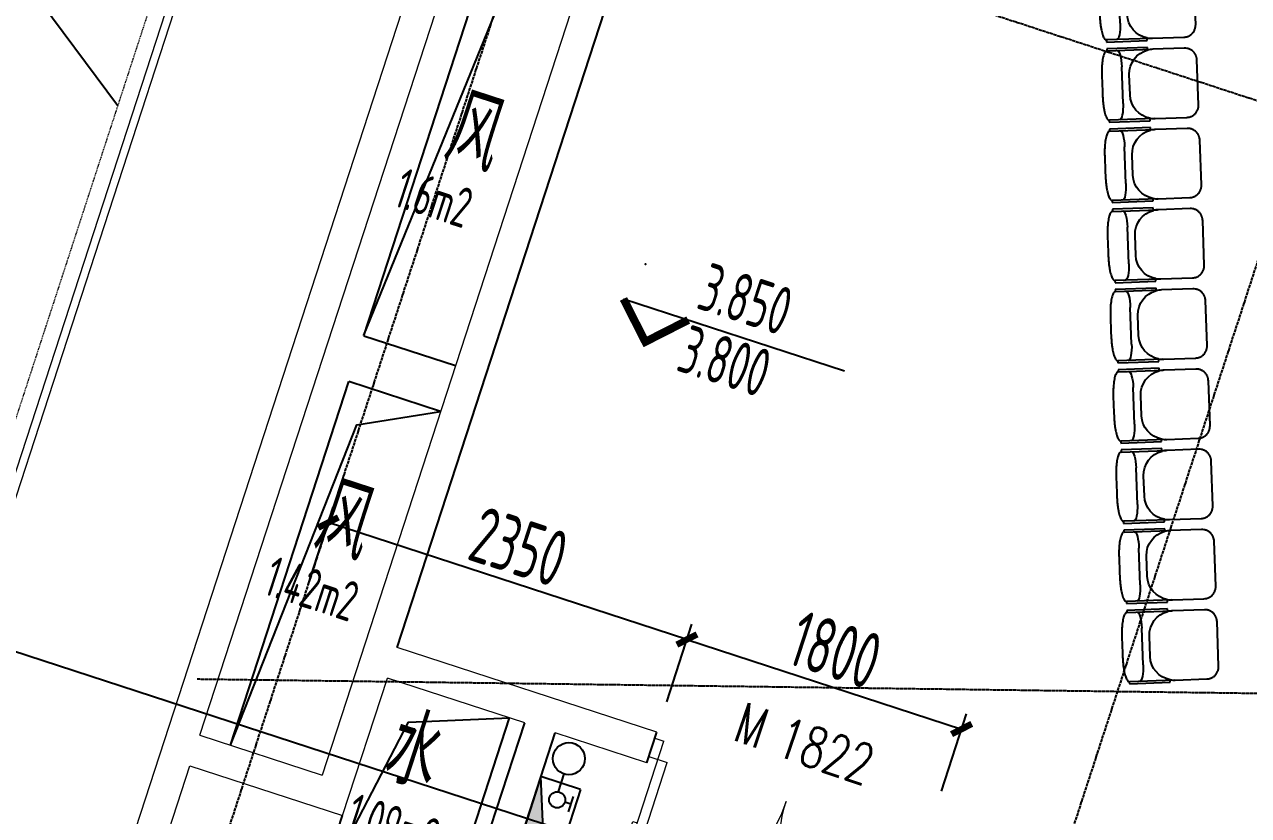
# Model space of a CAD drawing. Header units: millimetres. Extents: x 11515858 to 24947533, y -12784974 to -6116114.
# Drawn here: x 11834513 to 11842139, y -6349525 to -6344598 of the extents above; entities that cross this region are included whole.
import ezdxf
from ezdxf.enums import TextEntityAlignment as Align

# ---------------------------------------------------------------- set-up
doc = ezdxf.new("R2010")
doc.units = ezdxf.units.MM
doc.header["$LTSCALE"] = 10
for name, pattern in [('A2-RG-AXIS$0$CENTER', [2, 1.25, -0.25, 0.25, -0.25]), ('A2-RG-AXIS$0$DOTE', [2.4200000000000004, 2, -0.2, 0.02, -0.2]), ('A2-RI-F2$0$Overhead 1_16_', [2.5796875, 1.5875, -0.9921875])]:
    doc.linetypes.add(name, pattern=pattern)
for name, color, linetype in [('A2-RB-F2$0$A-DIMS-100', 1, 'Continuous'), ('A2-RD-F2$0$A-FURN-FIXT', 9, 'Continuous'), ('A2-RG-AXIS$0$A-GRID', 1, 'A2-RG-AXIS$0$CENTER'), ('A2-RI-F2$0$0P-FE-FH-P', 41, 'A2-RI-F2$0$YJdef_FE-FH_LINE_F'), ('A2-RI-F2$0$0P-FE-FH-V', 141, 'Continuous'), ('A2-RI-F2$0$0P-FE-HY', 141, 'Continuous'), ('A2-RI-F2$0$A-HOLE', 2, 'Continuous'), ('A2-RI-F2$0$A-STRS', 50, 'Continuous'), ('A2-RI-F2$0$A-SYMB', 4, 'Continuous'), ('A2-RI-F2$0$A-SYMB-AREA', 4, 'Continuous'), ('A2-RI-F2$0$A-SYMB-DOOR', 4, 'Continuous'), ('A2-RI-F2$0$A-SYMB-NAME', 4, 'Continuous'), ('A2-RI-F2$0$A-SYMB-VOID', 35, 'Continuous'), ('A2-RI-F2$0$WINDOW_TEXT', 7, 'Continuous')]:
    doc.layers.add(name, color=color, linetype=linetype)
for name, color, linetype, lineweight in [('A2-RI-F2$0$A-DOOR', 32, 'Continuous', 5), ('A2-RI-F2$0$A-FLOR-OVHD', 8, 'A2-RI-F2$0$Overhead 1_16_', 5), ('A2-RI-F2$0$A-FLOR-STRS', 2, 'Continuous', 5), ('A2-RI-F2$0$A-WALL', 7, 'Continuous', 5)]:
    doc.layers.add(name, color=color, linetype=linetype, lineweight=lineweight)
doc.styles.add('A2-RB-F2$0$XD2008', font='hzs.shx', dxfattribs={"width": 0.7, "bigfont": 'hztxt.shx'})
doc.styles.add('A2-RI-F2$0$ECADI', font='hzs.shx', dxfattribs={"width": 0.7, "bigfont": 'hztxt.shx'})
doc.styles.add('A2-RI-F2$0$ECADI-TXT', font='simplex.shx', dxfattribs={"bigfont": 'hztxt.shx'})
doc.styles.add('A2-RI-F2$0$hz1', font='hzs.shx', dxfattribs={"width": 0.75, "bigfont": 'hztxt.shx'})
doc.styles.add('A2-RI-F2$0$SIMPLEX', font='simplex.shx', dxfattribs={"width": 0.7})
doc.styles.add('A2-RI-F2$0$XD2008', font='hzs.shx', dxfattribs={"width": 0.7, "bigfont": 'hztxt.shx'})
doc.linetypes.add('A2-RI-F2$0$YJdef_FE-FH_LINE_F', pattern='A,4,-0.2,["F",A2-RI-F2$0$hz1,S=0.2,R=0,X=-0.1,Y=-0.1],-0.1', length=4.3)
doc.dimstyles.new('A2-RB-F2$0$XD100$0', dxfattribs={"dimscale": 100, "dimtxt": 3.5, "dimasz": 1, "dimexe": 1, "dimexo": 2, "dimgap": 0.5, "dimtad": 1, "dimdec": 0, "dimdsep": 46, "dimtxsty": 'A2-RB-F2$0$XD2008', "dimblk1": 'A2-RB-F2$0$_ArchTick', "dimblk2": 'A2-RB-F2$0$_ArchTick', "dimsah": 1, "dimcen": 2.5, "dimclrt": 4, "dimaunit": 1, "dimadec": 0, "dimazin": 0, "dimtfac": 1, "dimtdec": 0, "dimtix": 1, "dimtmove": 1, "dimatfit": 3, "dimfxl": 0, "dimtolj": 1, "dimtzin": 0, "dimarcsym": 0})

# ---------------------------------------------------------------- blocks, each defined once
blk = doc.blocks.new('A2-RG-AXIS')
at = {"layer": 'A2-RG-AXIS$0$A-GRID', "linetype": 'A2-RG-AXIS$0$DOTE'}
for p, q in [((11847953.09771105, -6312274.473892434), (11834792.25508429, -6352651.672811925)), ((11852706.95005826, -6313823.953760517), (11839546.10748518, -6354201.152515314)), ((11834459.4230147, -6342551.292638551), (11872420.11414498, -6354924.272586755)), ((11835588.55433006, -6348674.895688873), (11872727.02249406, -6349175.084193552))]:
    blk.add_line(p, q, dxfattribs=at)
blk = doc.blocks.new('A2-RB-F2$0$_ArchTick')
at = {"color": 0, "linetype": 'ByBlock', "const_width": 0.4}
blk.add_lwpolyline([(-0.5, -0.5), (0.5, 0.5)], dxfattribs=at)
blk = doc.blocks.new('*D1921')
at = {"layer": 'A2-RB-F2$0$A-DIMS-100', "color": 0, "lineweight": -2, "transparency": 16777216}
for p, q in [((11838514.32100171, -6348816.419793073), (11838671.5671461, -6348334.006669916)), ((11838640.57621719, -6348429.083282842), (11840351.95525017, -6348986.920003299)), ((11840225.70003469, -6349374.256513529), (11840382.94617908, -6348891.843390373))]:
    blk.add_line(p, q, dxfattribs=at)
at = {"layer": 'Defpoints', "color": 0, "transparency": 16777216}
for p in [(11838452.33914389, -6349006.573018924), (11840351.95525017, -6348986.920003299), (11840163.71817688, -6349564.409739381)]:
    blk.add_point(p, dxfattribs=at)
at = {"layer": 'A2-RB-F2$0$A-DIMS-100', "color": 0, "lineweight": -2, "transparency": 16777216, "xscale": 100, "yscale": 100, "zscale": 100}
for p, rotation in [((11838640.57621719, -6348429.083282842), 161.9462360833421), ((11840351.95525017, -6348986.920003299), 341.9462360833421)]:
    blk.add_blockref('A2-RB-F2$0$_ArchTick', p, dxfattribs=dict(at, rotation=rotation))
at = {"layer": 'A2-RB-F2$0$A-DIMS-100', "color": 4, "transparency": 16777216, "insert": (11839565.99532373, -6348494.079263987), "char_height": 350, "attachment_point": 5, "rotation": 341.94623608334206, "style": 'A2-RB-F2$0$XD2008'}
blk.add_mtext('\\A1;1800', dxfattribs=at)
blk = doc.blocks.new('*D1922')
at = {"layer": 'A2-RB-F2$0$A-DIMS-100', "color": 0, "lineweight": -2, "transparency": 16777216}
for p, q in [((11836279.75038255, -6348088.067330682), (11836436.99214659, -6347605.652779769)), ((11838640.57097355, -6348429.081573691), (11836406.00208098, -6347700.72967409)), ((11838514.31927511, -6348816.419230283), (11838671.56103915, -6348334.004679371))]:
    blk.add_line(p, q, dxfattribs=at)
at = {"layer": 'Defpoints', "color": 0, "transparency": 16777216}
for p in [(11836406.00208098, -6347700.72967409), (11836217.77025133, -6348278.221119322), (11838452.33914389, -6349006.573018923)]:
    blk.add_point(p, dxfattribs=at)
at = {"layer": 'A2-RB-F2$0$A-DIMS-100', "color": 0, "lineweight": -2, "transparency": 16777216, "xscale": 100, "yscale": 100, "zscale": 100}
for p, rotation in [((11836406.00208098, -6347700.72967409), 161.946756330959), ((11838640.57097355, -6348429.081573691), 341.946756330959)]:
    blk.add_blockref('A2-RB-F2$0$_ArchTick', p, dxfattribs=dict(at, rotation=rotation))
at = {"layer": 'A2-RB-F2$0$A-DIMS-100', "color": 4, "transparency": 16777216, "insert": (11837593.01417488, -6347850.98261167), "char_height": 350, "attachment_point": 5, "rotation": 341.94675633095903, "style": 'A2-RB-F2$0$XD2008'}
blk.add_mtext('\\A1;2350', dxfattribs=at)
blk = doc.blocks.new('A2-RD-F2$0$M_Seating-Auditorium - 457 x 610mm-3355791-Documents - Level 2')
at = {"layer": 'A2-RD-F2$0$A-FURN-FIXT'}
for p, q in [((97.24601343553513, 101.1016527824104), (197.2460134364665, 101.1016527824104)), ((197.2460134364665, 101.1016527824104), (224.1976302796975, 100.7406644746661)), ((-67.8721311474219, 64.8640147484839), (-55.11774057522416, 64.86401474662125)), ((-67.87213114835322, -189.8754098340869), (-67.8721311474219, 64.8640147484839)), ((-55.17213114723563, 64.1245901659131), (-55.17213114816695, -215.2754098344594)), ((376.5674276854843, 64.74499516934156), (389.327868851833, 64.74499516934156)), ((376.6278688516468, -215.2754098344594), (376.6278688525781, 64.12459016405046)), ((389.327868851833, 64.74499516934156), (389.327868851833, -189.8754098340869)), ((275.0278688520193, -24.8970789629966), (46.42786885239184, -24.89707896485925)), ((224.2278688522056, -70.3439271710813), (97.2278688531369, -70.34392717294395)), ((-51.68561952654272, -189.8754098340869), (-67.87213114835322, -189.8754098340869)), ((-55.17213114723563, -418.7653738409281), (-55.17213114816695, -222.1639991626143)), ((389.327868851833, -189.8754098340869), (373.1413572309539, -189.8754098359495)), ((376.6278688525781, -222.1639991607517), (376.6278688525781, -418.7653738409281)), ((300.4278688523918, -494.675409834832), (21.02786885295063, -494.6754098366946))]:
    blk.add_line(p, q, dxfattribs=at)
for centre, major_axis, ratio, start_param, end_param in [((46.42786885239184, -0.9142177831381559), (-101.6, 7.33191285462453e-14), 0.2360517832571222, 8.659739592076221e-15, 1.57079632679488), ((97.22786885220557, -222.1639991607517), (152.4, 0), 0.9961946980917458, 1.570796326794891, 2.93184479317337), ((224.2278688522056, -222.1639991626143), (152.3999999999999, 0), 0.9961946980917464, 0.2153982197187818, 1.570796326794891), ((275.0278688520193, -0.9142177831381559), (-101.6, 1.579181230226822e-13), 0.2360517832571223, 1.570796326794879, 3.141592653589793)]:
    blk.add_ellipse(centre, major_axis=major_axis, ratio=ratio, start_param=start_param, end_param=end_param, dxfattribs=at)
for points, knots in [([(-55.11774057522416, 64.86401474662125), (-55.11004229728132, 66.7768840957433), (-53.86482323799282, 70.54912848770618), (-46.39091866370291, 77.96323151513934), (-28.06553080584854, 86.5161849707365), (0.4932466503232718, 93.30803338252008), (27.79179972130805, 97.28494217991829), (49.96081585437059, 99.46989065222442), (73.34308157861233, 100.8038344364613), (89.20321675483137, 101.0998218525201), (97.24601343553513, 101.1016527824104)], [-1, -1, -1, -1, -0.9, -0.8, -0.6, -0.4, -0.3, -0.2, -0.1, 0, 0, 0, 0]), ([(21.02786885295063, -494.6754098366946), (16.68256388325244, -494.6634803917259), (10.27985968533903, -494.1221997998655), (1.999305680394173, -492.3628728315234), (-4.167799005284905, -490.4947144147009), (-10.15554725565016, -488.126376401633), (-15.84592180885375, -485.2950214743614), (-21.37159956339747, -481.9409868828952), (-29.40527653228492, -476.1012329012156), (-39.05291312001646, -466.4892339669168), (-46.68220501579344, -454.3977062255144), (-51.03932499419898, -443.8907942865044), (-54.21612061094493, -432.9406127575785), (-55.15616446454078, -424.5370668694377), (-55.17213114723563, -418.7653738409281)], [-1, -1, -1, -1, -0.8928571428571428, -0.8392857142857142, -0.7857142857142857, -0.7321428571428572, -0.6785714285714286, -0.625, -0.5714285714285714, -0.4285714285714285, -0.2857142857142857, -0.2142857142857143, -0.1428571428571428, 0, 0, 0, 0]), ([(376.6278688525781, -418.7653738409281), (376.6158938398585, -423.0941436104476), (376.0725456457585, -429.4724835883826), (374.3064983319491, -437.7215275838971), (372.431203853339, -443.8651645742357), (370.0538191748783, -449.8301276378334), (367.2116489317268, -455.4988485965878), (363.8448024727404, -461.0034994762391), (357.9827415794134, -469.0066058821976), (348.3340263720602, -478.617530297488), (336.1963109578937, -486.217790434137), (325.6492643216625, -490.5583302564919), (314.6572548802942, -493.7230372056365), (306.2216088091955, -494.6595039088279), (300.4278688523918, -494.675409834832)], [-1, -1, -1, -1, -0.8928571428571428, -0.8392857142857142, -0.7857142857142857, -0.7321428571428572, -0.6785714285714286, -0.625, -0.5714285714285714, -0.4285714285714285, -0.2857142857142857, -0.2142857142857143, -0.1428571428571428, 0, 0, 0, 0])]:
    blk.add_open_spline(points, degree=3, knots=knots, dxfattribs=at)
for points in [[(224.1976302796975, 100.7406644746661), (232.2407459719107, 100.7388457730412), (248.1015378125012, 100.4448465909809), (271.4846068415791, 99.11975661106408), (293.6549574593082, 96.9495931006968), (314.1279878132045, 93.98609917797148), (332.3831918248907, 90.30263036675751), (347.9753285255283, 85.9900415353477), (360.5198089368641, 81.15351590514183), (369.7061188723892, 75.91601724736392), (375.3152295127511, 70.39202735759318), (376.5597291020676, 66.6450917609036), (376.5674276854843, 64.74499516934156)], [(-55.17213114816695, -222.1639991626143), (-55.17045986279845, -216.7204779181629), (-54.58770330715925, -205.8955251257867), (-52.84611877985299, -195.1947517022491), (-51.68561952654272, -189.8754098340869)], [(373.1413572309539, -189.8754098359495), (374.3018564861268, -195.1947517022491), (376.0434410106391, -205.895525123924), (376.6261975672096, -216.7204779200256), (376.6278688525781, -222.1639991607517)]]:
    blk.add_open_spline(points, degree=3, dxfattribs=at)
blk = doc.blocks.new('A2-RD-F2')
at = {"layer": 'A2-RD-F2$0$A-FURN-FIXT', "xscale": -1, "rotation": 92.04673566859081}
for p in [(11841305.00113086, -6344316.11137417), (11841322.85847016, -6344815.79238785), (11841340.71580946, -6345315.473401531), (11841358.57314876, -6345815.154415213), (11841376.43048805, -6346314.835428893), (11841394.28782735, -6346814.516442574), (11841412.14516665, -6347314.197456256), (11841430.00250595, -6347813.878469936), (11841447.85984525, -6348313.559483617)]:
    blk.add_blockref('A2-RD-F2$0$M_Seating-Auditorium - 457 x 610mm-3355791-Documents - Level 2', p, dxfattribs=at)
blk = doc.blocks.new('A2-RI-F2$0$ECADI-TAG-HGHT（国标）')
at = {"color": 1}
blk.add_line((-2.121320343547268, 2.121320343554544), (12.35464704802143, 2.121320343554544), dxfattribs=at)
at = {"color": 1, "const_width": 0.5}
blk.add_lwpolyline([(-2.121320343547268, 2.121320343554544), (1.455191522836685e-11, -7.275957614183426e-12), (2.121320343576372, 2.121320343554544)], dxfattribs=at)
at = {"color": 1}
blk.add_point((-1.480769230751321, 4.599999999991269), dxfattribs=at)
at = {"style": 'A2-RI-F2$0$XD2008', "width": 0.7}
blk.add_attdef('FL', text='', height=3, dxfattribs=at).set_placement((-2.68878502388543, 2.967328765211278), align=Align.RIGHT)
for tag, p in [('F.F.L.', (2.283611041915719, 2.967328765211278)), ('T.O.S.', (2.283611041915719, -1.104423031581973))]:
    blk.add_attdef(tag, p, '', height=3, dxfattribs=at)
blk = doc.blocks.new('A2-RI-F2$0$5erhfh')
at = {"layer": 'A2-RI-F2$0$A-SYMB-AREA', "style": 'A2-RI-F2$0$ECADI', "width": 0.7}
blk.add_attdef('340M2', text='', height=2.5, dxfattribs=at).set_placement((0, 1.25), align=Align.MIDDLE_LEFT)
at = {"layer": 'A2-RI-F2$0$A-SYMB-NAME', "style": 'A2-RI-F2$0$ECADI', "width": 0.7}
blk.add_attdef('CHINESENAME', (-12.29193252821193, 3.0875), '', height=4.5, dxfattribs=at)
blk = doc.blocks.new('A2-RI-F2$0$$DorLib2D$00000011')
for p, q in [((-0.4666666602065561, 0.4708801651422903), (-0.4666666602065561, -0.06245316819156699)), ((-0.4666666602065561, 0.4708801651422903), (-0.4333333268731963, 0.4708801651422903)), ((-0.4333333268731963, 0.4708801651422903), (-0.4333333268731963, 0.004213498475152733)), ((0.4333333397943449, 0.4708801651422903), (0.4333333397943449, 0.004213498475152733)), ((0.4666666731277047, 0.4708801651422903), (0.4333333397943449, 0.4708801651422903)), ((0.4666666731277047, 0.4708801651422903), (0.4666666731277047, -0.06245316819156699)), ((-0.483333326873236, 0.3962051976975829), (-0.4666666602065561, 0.3962051976975829)), ((-0.4166666602065021, 0.3962051976975829), (-0.4333333268731963, 0.3962051976975829)), ((0.4166666731276649, 0.3962051976975829), (0.4333333397943449, 0.3962051976975829)), ((0.4833333397943989, 0.3962051976975829), (0.4666666731277047, 0.3962051976975829)), ((-0.483333326873236, 0.2345635206386163), (-0.4666666602065561, 0.2345635206386163)), ((-0.4166666602065021, 0.2345635206386163), (-0.4333333268731963, 0.2345635206386163)), ((0.4166666731276649, 0.2345635206386163), (0.4333333397943449, 0.2345635206386163)), ((0.4833333397943846, 0.2345635206386163), (0.4666666731277047, 0.2345635206386163)), ((-0.4999999935399302, 0.004213498475152733), (-0.4333333268731963, 0.004213498475152733)), ((-0.499999993539916, 0.004213498475181154), (-0.4999999935399302, -0.06245316819156699)), ((0.5000000064610788, 0.004213498475152733), (0.4333333397943449, 0.004213498475152733)), ((0.5000000064610788, 0.004213498475181154), (0.5000000064610788, -0.06245316819156699)), ((-0.4999999935399302, -0.06245316819156699), (-0.4666666602065561, -0.06245316819156699)), ((0.5000000064610788, -0.06245316819156699), (0.4666666731277047, -0.06245316819156699))]:
    blk.add_line(p, q)
at = {"lineweight": 13}
for p, q in [((-0.483333326873236, 0.3962051976975829), (-0.483333326873236, 0.2345635206386163)), ((-0.4166666602065021, 0.3962051976975829), (-0.4166666602065021, 0.2345635206386163)), ((0.4166666731276649, 0.3962051976975829), (0.4166666731276649, 0.2345635206386163)), ((0.4833333397943989, 0.3962051976975829), (0.4833333397943846, 0.2345635206386163))]:
    blk.add_line(p, q, dxfattribs=at)
for centre, start, end in [((-0.4666666602065561, 0.004213498475152733), 0, 85.90395624167282), ((0.4666666731277047, 0.004213498475152733), 94.09604375832718, 180)]:
    blk.add_arc(centre, 0.4666666666671333, start, end, dxfattribs=at)
blk = doc.blocks.new('A2-RI-F2$0$door-doublewing')
at = {"layer": 'A2-RI-F2$0$A-DOOR', "color": 4, "xscale": -0.9999999999999998, "rotation": 180}
blk.add_blockref('A2-RI-F2$0$$DorLib2D$00000011', (-6.460084023274248e-09, -0.02911983485822134), dxfattribs=at)
at = {"layer": 'A2-RI-F2$0$WINDOW_TEXT', "style": 'A2-RI-F2$0$SIMPLEX', "flags": 9}
blk.add_attdef('A', text='', height=0.9999999999999998, dxfattribs=at).set_placement((0, 1.5), align=Align.MIDDLE)
blk = doc.blocks.new('A2-RI-F2$0$ECADI-TAG-DOOR')
blk = doc.blocks.new('A2-RI-F2$0$A$C6F954C98')
at = {"extrusion": (0, 0, -1)}
blk.add_hatch(color=256, dxfattribs=at).paths.add_polyline_path([(-260.0000000090003, 699.9999999967113), (-2.842170943040401e-14, 0), (-9.014911483973265e-09, 700.0000000000581)])
for p, q in [((260.0000000090004, 699.9999999967113), (9.014911483973265e-09, 700.0000000000582)), ((0, 0), (9.014911483973265e-09, 700.0000000000582)), ((260.0000000090004, 699.9999999967113), (0, 0)), ((260, -3.346940502524376e-09), (260.0000000090004, 699.9999999967113)), ((230.6886803313682, 155.9033522173413, -1.266996079313821e-09), (230.68866480828, 55.90335221734131, -1.761503192563357e-09)), ((230.6886725698132, 105.9033522173413, -1.514249635938589e-09), (190.6886725698059, 105.9033584265853, -1.515010852889683e-09)), ((260, -3.346940502524376e-09), (0, 0))]:
    blk.add_line(p, q, dxfattribs=at)
blk.add_circle((-140.6886725698132, 105.9033661881112, -1.522564945677262e-06), 49.99999999999999, dxfattribs=at)
blk = doc.blocks.new('A2-RB-F2')
at = {"layer": 'A2-RB-F2$0$A-DIMS-100'}
for p2, distance, picture, middle in [((11836217.77025133, -6348278.221119322), -607.3940985966238, '*D1922', (11837593.01417488, -6347850.98261167)), ((11840163.71817688, -6349564.40973938), 607.3940986209158, '*D1921', (11839565.99532373, -6348494.079263987))]:
    dim = blk.add_aligned_dim(p1=(11838452.33914389, -6349006.573018923), p2=p2, distance=distance, dimstyle='A2-RB-F2$0$XD100$0', dxfattribs=at)
    dim.commit()
    dim.dimension.update_dxf_attribs({"geometry": picture, "text_midpoint": middle})
blk = doc.blocks.new('A2-RI-F2')
at = {"layer": 'A2-RI-F2$0$0P-FE-FH-P'}
blk.add_line((11837840.97262738, -6349376.40026151, 1.235180277248509e-06), (11837875.36933143, -6349266.76944638, 5.747693368575042e-07), dxfattribs=at)
at = {"layer": 'A2-RI-F2$0$0P-FE-FH-V'}
blk.add_circle((11837905.30549628, -6349171.355474478), 99.99999999999994, dxfattribs=at)
at = {"layer": 'A2-RI-F2$0$A-FLOR-OVHD', "ltscale": 0.3}
blk.add_lwpolyline([(11851781.91820831, -6316661.932761675), (11879355.09688379, -6325647.469602646), (11871959.46383702, -6348337.897336116), (11872377.504388, -6348345.5697482), (11867157.72310665, -6364360.022661255), (11832501.17258345, -6353064.000582554), (11836878.80711648, -6339633.280328781)], dxfattribs=at)
at = {"layer": 'A2-RI-F2$0$A-HOLE', "lineweight": 25}
for p, q in [((11836627.41996171, -6346537.398310212), (11837454.095044, -6344000.731914991)), ((11836627.59316479, -6346537.454764355), (11837197.96913816, -6346723.364195171)), ((11835796.39328326, -6349087.417651414), (11836534.46486958, -6346822.63257398)), ((11837104.95290645, -6347008.581775557), (11836534.62391789, -6346822.684415394)), ((11837150.45323554, -6350096.096754353), (11837534.51594656, -6348917.758425836)), ((11836312.69405584, -6350084.816250241), (11836494.99851333, -6349525.478080967))]:
    blk.add_line(p, q, dxfattribs=at)
at = {"layer": 'A2-RI-F2$0$A-SYMB'}
blk.add_lwpolyline([(11832074.383557, -6344375.329621796), (11834554.7605851, -6344375.329621796), (11835091.9953293, -6345099.943981374)], dxfattribs=at)
at = {"layer": 'A2-RI-F2$0$A-SYMB-VOID'}
for points in [[(11836628.41127528, -6346534.356447859), (11837570.58887279, -6344220.712439153), (11838024.7427289, -6344186.729886877)], [(11835796.39328326, -6349087.417651413), (11836583.52532213, -6347091.352017899), (11837104.95290645, -6347008.581775557)], [(11836312.87984492, -6350084.818751907), (11836905.73405961, -6348943.225605948), (11837534.51594656, -6348917.758425836)]]:
    blk.add_lwpolyline(points, dxfattribs=at)
at = {"layer": 'A2-RI-F2$0$A-WALL'}
for p, q in [((11836964.3881582, -6339693.118417201), (11832689.10650499, -6352809.741990677)), ((11837007.21655654, -6339723.063945274), (11832752.13982909, -6352777.698525523)), ((11835605.98412938, -6349025.355329236), (11838534.53077261, -6340040.758365423)), ((11839295.3058448, -6340288.669268779), (11836366.82359287, -6349273.344792685)), ((11834442.50196121, -6351949.487389724), (11838164.07404268, -6340531.936321185)), ((11838452.33914389, -6349006.573018923), (11836836.03951244, -6348479.728136342)), ((11836494.99851333, -6349525.478080967), (11836773.90305174, -6348669.830968227)), ((11837629.74809193, -6348948.800022562), (11836773.90305174, -6348669.830968225)), ((11838390.36099548, -6349196.727453876), (11837819.90131782, -6349010.78188039)), ((11835605.98412938, -6349025.355329236), (11836366.82359287, -6349273.344792685)), ((11834679.14085815, -6351868.852208444), (11835544.00321935, -6349215.508864051)), ((11835544.00321935, -6349215.508864051), (11836494.99851333, -6349525.478080967))]:
    blk.add_line(p, q, dxfattribs=at)
at = {"layer": 'A2-RI-F2$0$A-WALL', "lineweight": 25}
for p, q in [((11836836.03951244, -6348479.728136342), (11839578.55106204, -6340065.45717268)), ((11836486.03734216, -6352457.805647266), (11837629.74809193, -6348948.800022562)), ((11836595.84974693, -6352766.280242205), (11837819.90131782, -6349010.78188039)), ((11838390.36099548, -6349196.727453876), (11838452.33914389, -6349006.573018923))]:
    blk.add_line(p, q, dxfattribs=at)
at = {"layer": 'Defpoints', "color": 3, "linetype": 'Continuous'}
blk.add_line((11876890.15201312, -6362336.415092533), (11823637.42616875, -6344979.120232122), dxfattribs=at)
ref = blk.add_blockref('A2-RI-F2$0$5erhfh', (11838118.17891453, -6346089.0441738), dxfattribs=dict(xscale=100.000000000266, yscale=100.000000000266, zscale=100.000000000266, rotation=341.9467459040888))
ref.add_attrib('340M2', '1.6m2', (11836802.04328108, -6345724.633941857), dxfattribs={"layer": 'A2-RI-F2$0$A-SYMB-AREA', "height": 249.9999999999999, "rotation": 341.9467459176657, "style": 'A2-RI-F2$0$ECADI', "width": 0.7})
ref.add_attrib('CHINESENAME', '风', (11837107.68961297, -6345434.940091197), dxfattribs={"layer": 'A2-RI-F2$0$A-SYMB-NAME', "height": 449.9999999999997, "rotation": 341.9467459176657, "style": 'A2-RI-F2$0$ECADI', "width": 0.7})
ref = blk.add_blockref('A2-RI-F2$0$5erhfh', (11837307.63535653, -6348507.511996273), dxfattribs=dict(xscale=100.0000000002661, yscale=100.0000000002661, zscale=100.0000000002661, rotation=341.9467459040887))
ref.add_attrib('340M2', '1.42m2', (11835991.49972308, -6348143.10176433), dxfattribs={"layer": 'A2-RI-F2$0$A-SYMB-AREA', "height": 249.9999999999999, "rotation": 341.9467459176657, "style": 'A2-RI-F2$0$ECADI', "width": 0.7})
ref.add_attrib('CHINESENAME', '风', (11836297.14605497, -6347853.40791367), dxfattribs={"layer": 'A2-RI-F2$0$A-SYMB-NAME', "height": 449.9999999999997, "rotation": 341.9467459176657, "style": 'A2-RI-F2$0$ECADI', "width": 0.7})
ref = blk.add_blockref('A2-RI-F2$0$5erhfh', (11837799.41845205, -6349962.949909507), dxfattribs=dict(xscale=100.0000000008531, yscale=100.0000000008531, zscale=100.0000000008531, rotation=341.9467459263064))
ref.add_attrib('340M2', '1.09m2', (11836499.76858343, -6349620.301481997), dxfattribs={"layer": 'A2-RI-F2$0$A-SYMB-AREA', "height": 250, "rotation": 341.9467459342023, "style": 'A2-RI-F2$0$ECADI', "width": 0.7})
ref.add_attrib('CHINESENAME', '水', (11836726.42163217, -6349288.47200784), dxfattribs={"layer": 'A2-RI-F2$0$A-SYMB-NAME', "height": 449.9999999999999, "rotation": 341.9467459342023, "style": 'A2-RI-F2$0$ECADI', "width": 0.7})
at = {"layer": 'A2-RI-F2$0$0P-FE-HY', "xscale": -1.000000000000001, "rotation": 161.9473537777297}
blk.add_blockref('A2-RI-F2$0$A$C6F954C98', (11837731.03922994, -6349283.418616792), dxfattribs=at)
at = {"layer": 'A2-RI-F2$0$A-DOOR', "xscale": 1799.999999997375, "yscale": 1799.999999997375, "zscale": 1799.999999997375, "rotation": 341.9473602672377}
blk.add_blockref('A2-RI-F2$0$door-doublewing', (11839277.04505843, -6349380.551807284), dxfattribs=at)
at = {"layer": 'A2-RI-F2$0$A-FLOR-STRS'}
blk.add_blockref('A2-RG-AXIS', (0, 0), dxfattribs=at)
at = {"layer": 'A2-RI-F2$0$A-STRS', "linetype": 'Continuous'}
blk.add_blockref('A2-RB-F2', (0, 0), dxfattribs=at)
at = {"layer": 'A2-RI-F2$0$A-SYMB', "xscale": 99.99999999879354, "yscale": 99.99999999879354, "zscale": 99.99999999879354, "rotation": 341.9467459264831}
blk.add_blockref('A2-RI-F2$0$ECADI-TAG-HGHT（国标）', (11838381.2322, -6346575.045072705), dxfattribs=at).add_auto_attribs({'F.F.L.': '3.850', 'T.O.S.': '3.800'})
at = {"layer": 'A2-RI-F2$0$A-SYMB-DOOR'}
ref = blk.add_blockref('A2-RI-F2$0$ECADI-TAG-DOOR', (11839072.43762959, -6349874.670123541), dxfattribs=dict(at, xscale=99.99999999943078, yscale=99.99999999943078, zscale=99.99999999943078, rotation=341.2231714410922))
ref.add_attrib('门窗主编号1', 'M', dxfattribs={"height": 250.0000000002098, "rotation": 341.2231713437841, "style": 'A2-RI-F2$0$ECADI-TXT', "width": 0.6999999999999982}).set_placement((11839089.16711226, -6349110.981631608), align=Align.RIGHT)
ref.add_attrib('门窗主编号2', '1822', (11839181.46799125, -6349146.822575246, 333.3333333332655), dxfattribs={"height": 250.0000000002098, "rotation": 341.2231713437841, "style": 'A2-RI-F2$0$ECADI-TXT', "width": 0.6999999999999982})

msp = doc.modelspace()

# ---------------------------------------------------------------- block references
for name in ['A2-RI-F2', 'A2-RB-F2', 'A2-RG-AXIS', 'A2-RD-F2']:
    msp.add_blockref(name, (0, 0))

doc.saveas('drawing.dxf')
